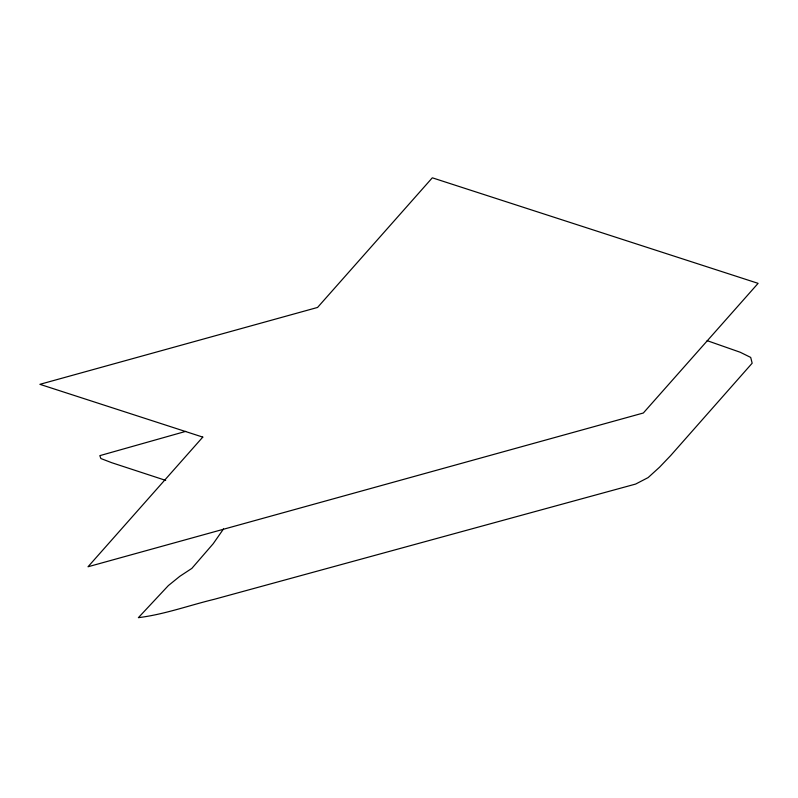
<?xml version="1.0" encoding="UTF-8"?>
<svg xmlns="http://www.w3.org/2000/svg" width="798" height="798" viewBox="0 0 798 798"><rect width="100%" height="100%" fill="white"/><g stroke="black" fill="none" stroke-linecap="round" stroke-linejoin="round"><path stroke-width="1.2" d="M223.53 528.914L213.196 543.727L191.849 568.395L179.789 576.326L168.358 585.592L138.383 617.662C164.238 614.5 189.096 605.363 214.393 599.268L635.637 484.067L648.136 477.583L659.537 467.219L670.659 455.578L752.165 363.21L750.709 357.434L740.235 352.257L707.148 340.656M185.675 431.389L99.82 455.648L100.877 458.531L111.69 462.69L165.665 480.376M202.792 437.105L88.029 566.76L643.338 413.005L758.1 283.35L432.317 177.804L317.554 307.449L39.9 384.327L202.792 437.105"/></g></svg>
